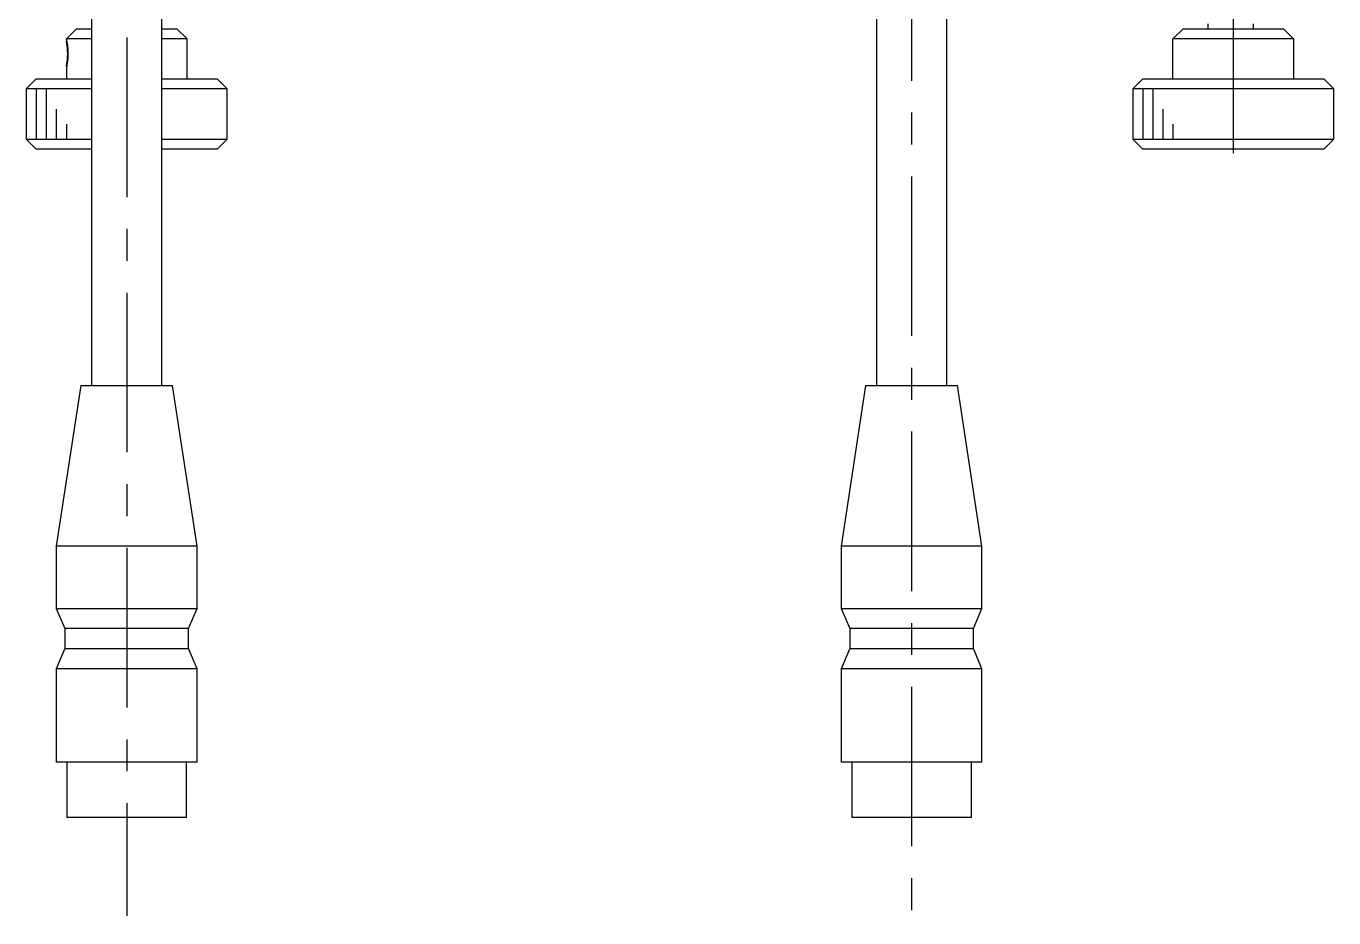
# Model space of a CAD drawing. Extents: x 0 to 678, y -8 to 389.
# Drawn here: x 353.8 to 483.9, y 83.5 to 172.2 of the extents above; entities that cross this region are included whole.
import ezdxf

# ---------------------------------------------------------------- set-up
doc = ezdxf.new("R2010")
doc.units = 0
doc.header["$LTSCALE"] = 0.5
doc.linetypes.add('CENTER', pattern=[50.8, 31.75, -6.35, 6.35, -6.35])
for name, color, linetype in [('MSM_CENTER', 1, 'CENTER'), ('MSM_CONTINUOUS', 7, 'CONTINUOUS'), ('MSM_NARROW', 5, 'CONTINUOUS')]:
    doc.layers.add(name, color=color, linetype=linetype)

msp = doc.modelspace()

# ---------------------------------------------------------------- linework, layer by layer
at = {"layer": 'MSM_CENTER'}
for p, q in [((441.91, 233.49), (441.91, 83.49)), ((363.83, 221.91), (363.83, 83.68)), ((473.91, 175.49), (473.91, 157.49))]:
    msp.add_line(p, q, dxfattribs=at)
at = {"layer": 'MSM_CONTINUOUS'}
for p, q in [((360.33, 184.49), (360.33, 136.49)), ((367.33, 136.49), (367.33, 184.49)), ((438.41, 184.49), (438.41, 136.49)), ((445.41, 136.49), (445.41, 184.49)), ((357.83, 170.99), (358.83, 171.99)), ((358.83, 171.99), (360.33, 171.99)), ((367.33, 171.99), (368.83, 171.99)), ((368.83, 171.99), (369.83, 170.99)), ((468.91, 171.99), (467.91, 170.99)), ((468.91, 171.99), (478.91, 171.99)), ((471.41, 171.99), (471.41, 172.49)), ((475.91, 171.99), (475.91, 172.49)), ((479.91, 170.99), (478.91, 171.99)), ((360.33, 170.99), (357.83, 170.99)), ((357.83, 170.74), (357.83, 170.74)), ((369.83, 170.99), (367.33, 170.99)), ((369.83, 166.99), (369.83, 170.99)), ((479.91, 170.99), (467.91, 170.99)), ((467.91, 166.99), (467.91, 170.99)), ((479.91, 170.99), (479.91, 166.99)), ((357.83, 167.99), (357.83, 166.99)), ((354.83, 166.99), (353.83, 165.99)), ((354.83, 166.99), (360.33, 166.99)), ((367.33, 166.99), (372.83, 166.99)), ((373.83, 165.99), (372.83, 166.99)), ((464.91, 166.99), (463.91, 165.99)), ((464.91, 166.99), (482.91, 166.99)), ((483.91, 165.99), (482.91, 166.99)), ((360.33, 165.99), (353.83, 165.99)), ((353.83, 165.99), (353.83, 160.99)), ((373.83, 165.99), (367.33, 165.99)), ((373.83, 160.99), (373.83, 165.99)), ((483.91, 165.99), (463.91, 165.99)), ((463.91, 165.99), (463.91, 160.99)), ((483.91, 160.99), (483.91, 165.99)), ((353.83, 160.99), (360.33, 160.99)), ((353.83, 160.99), (354.83, 159.99)), ((367.33, 160.99), (373.83, 160.99)), ((372.83, 159.99), (373.83, 160.99)), ((463.91, 160.99), (483.91, 160.99)), ((463.91, 160.99), (464.91, 159.99)), ((482.91, 159.99), (483.91, 160.99)), ((360.33, 159.99), (354.83, 159.99)), ((372.83, 159.99), (367.33, 159.99)), ((482.91, 159.99), (464.91, 159.99)), ((359.26, 136.49), (356.83, 120.49)), ((359.26, 136.49), (368.4, 136.49)), ((370.83, 120.49), (368.4, 136.49)), ((437.34, 136.49), (434.91, 120.49)), ((437.34, 136.49), (446.48, 136.49)), ((448.91, 120.49), (446.48, 136.49)), ((370.83, 120.49), (356.83, 120.49)), ((356.83, 120.49), (356.83, 114.29)), ((370.83, 114.29), (370.83, 120.49)), ((448.91, 120.49), (434.91, 120.49)), ((434.91, 120.49), (434.91, 114.29)), ((448.91, 114.29), (448.91, 120.49)), ((356.83, 114.29), (370.83, 114.29)), ((356.83, 114.29), (357.68, 112.29)), ((369.98, 112.29), (370.83, 114.29)), ((434.91, 114.29), (448.91, 114.29)), ((434.91, 114.29), (435.76, 112.29)), ((448.06, 112.29), (448.91, 114.29)), ((369.98, 112.29), (357.68, 112.29)), ((357.68, 112.29), (357.68, 110.29)), ((369.98, 110.29), (369.98, 112.29)), ((448.06, 112.29), (435.76, 112.29)), ((435.76, 112.29), (435.76, 110.29)), ((448.06, 110.29), (448.06, 112.29)), ((357.68, 110.29), (356.83, 108.29)), ((357.68, 110.29), (369.98, 110.29)), ((370.83, 108.29), (369.98, 110.29)), ((435.76, 110.29), (434.91, 108.29)), ((435.76, 110.29), (448.06, 110.29)), ((448.91, 108.29), (448.06, 110.29)), ((370.83, 108.29), (356.83, 108.29)), ((356.83, 108.29), (356.83, 98.99)), ((370.83, 98.99), (370.83, 108.29)), ((448.91, 108.29), (434.91, 108.29)), ((434.91, 108.29), (434.91, 98.99)), ((448.91, 98.99), (448.91, 108.29)), ((370.83, 98.99), (356.83, 98.99)), ((357.88, 98.99), (357.88, 93.49)), ((369.78, 93.49), (369.78, 98.99)), ((448.91, 98.99), (434.91, 98.99)), ((435.96, 98.99), (435.96, 93.49)), ((447.86, 93.49), (447.86, 98.99)), ((369.78, 93.49), (357.88, 93.49)), ((447.86, 93.49), (435.96, 93.49))]:
    msp.add_line(p, q, dxfattribs=at)
msp.add_arc((351.96, 169.49), 6, 347.9764, 12.0236, dxfattribs=at)
at = {"layer": 'MSM_NARROW'}
for p, q in [((357.88, 168.23), (357.83, 167.99)), ((354.83, 165.99), (354.83, 160.99)), ((355.83, 165.99), (355.83, 160.99)), ((464.91, 165.99), (464.91, 160.99)), ((465.91, 165.99), (465.91, 160.99)), ((356.83, 163.99), (356.83, 160.99)), ((466.91, 163.99), (466.91, 160.99)), ((357.83, 162.49), (357.83, 160.99)), ((467.91, 162.49), (467.91, 160.99))]:
    msp.add_line(p, q, dxfattribs=at)
msp.add_arc((352.04, 169.5), 5.98, 347.788, 14.5016, dxfattribs=at)

doc.saveas('drawing.dxf')
